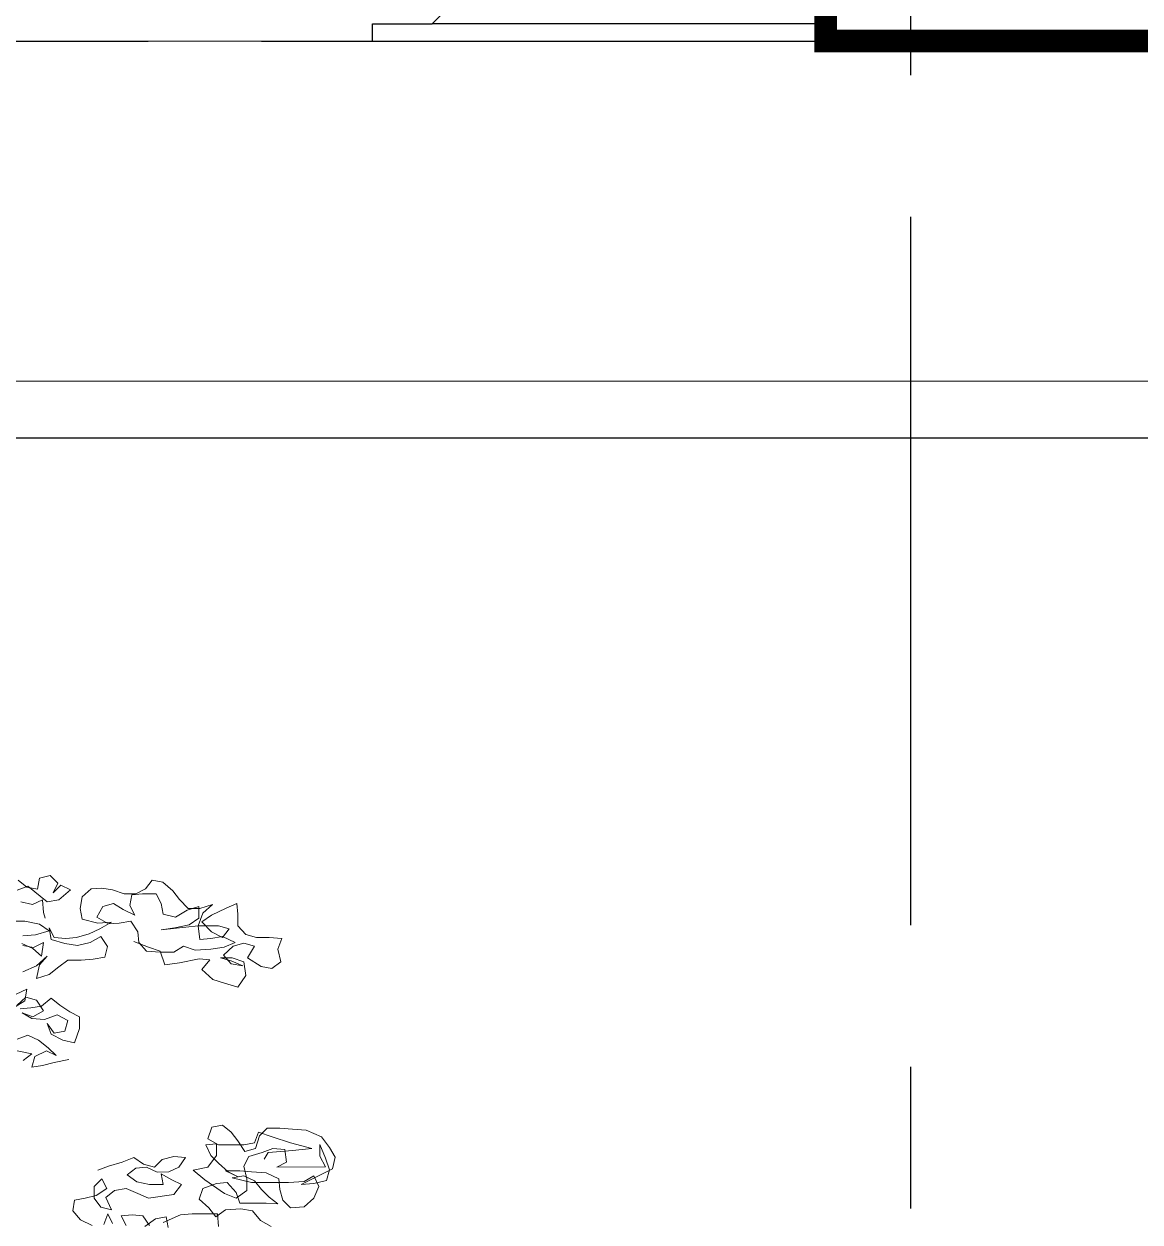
# Model space of a CAD drawing. Header units: metres. Extents: x -58 to 722, y -1100 to 345.
# Drawn here: x 24.254 to 25.239, y 107.71 to 108.767 of the extents above; entities that cross this region are included whole.
import ezdxf

# ---------------------------------------------------------------- set-up
doc = ezdxf.new("R2010")
doc.units = ezdxf.units.M
doc.header["$MEASUREMENT"] = 0
for name, pattern in [('CENTER2', [1.125, 0.75, -0.125, 0.125, -0.125]), ('CENTERX2', [4, 2.5, -0.5, 0.5, -0.5]), ('HIDDEN2', [0.1875, 0.125, -0.0625])]:
    doc.linetypes.add(name, pattern=pattern)
doc.layers.add('FSR_ARQ_002MURO', color=150, linetype='Continuous', lineweight=30)
doc.layers.add('FSR_ARQ_006ARBOLES', color=74, linetype='Continuous', lineweight=0)
for name, color, linetype in [('FSR_ARQ_007PROYECCIONES', 200, 'HIDDEN2'), ('FSR_ARQ_016EJES', 135, 'CENTER2'), ('FSR_ARQ_29PERFILES ACERO', 143, 'Continuous')]:
    doc.layers.add(name, color=color, linetype=linetype)

# ---------------------------------------------------------------- blocks, each defined once
blk = doc.blocks.new('arboles fsr 01')
at = {"layer": 'FSR_ARQ_006ARBOLES'}
for points in [[(186.00585, -35.07788), (185.99512, -35.08216), (185.98653, -35.08501), (185.98295, -35.09502), (185.97222, -35.09358), (185.95792, -35.09071), (185.95005, -35.09142), (185.95577, -35.09857), (185.94789, -35.10572), (185.93931, -35.10857), (185.92929, -35.11142), (185.92358, -35.10283), (185.92502, -35.09282), (185.9336, -35.08997), (185.94219, -35.08998), (185.93432, -35.09212), (185.92573, -35.09568), (185.93432, -35.09426), (185.94004, -35.08783), (185.9329, -35.08139), (185.92503, -35.07923), (185.91716, -35.08137), (185.92216, -35.08996), (185.91214, -35.09639), (185.90427, -35.09781), (185.89784, -35.0928), (185.9, -35.0835), (185.89714, -35.07563), (185.90644, -35.07493), (185.91574, -35.07493), (185.92361, -35.0728), (185.92934, -35.06636), (185.92934, -35.05778), (185.93007, -35.04992), (185.93793, -35.0535), (185.94865, -35.05852), (185.9558, -35.06353), (185.94864, -35.07067), (185.94077, -35.07496), (185.93577, -35.06852), (185.94364, -35.06638), (185.95866, -35.06639), (185.98583, -35.06928), (185.97582, -35.06784), (185.9651, -35.06568), (185.95795, -35.06067), (185.95796, -35.05209), (185.96654, -35.05496), (185.97511, -35.05997), (185.98441, -35.05783), (185.98585, -35.04997), (185.98943, -35.04282), (185.99945, -35.04283), (186.00731, -35.04355), (186.00874, -35.05142), (186.00515, -35.05857), (186.01374, -35.05428), (186.0209, -35.05), (186.02876, -35.05215), (186.03304, -35.06002), (186.02446, -35.06502), (186.01659, -35.0643), (186.00801, -35.06286), (186.003, -35.07072), (186.00227, -35.07859), (185.99655, -35.08502), (185.98653, -35.08573), (185.97652, -35.08572), (185.96937, -35.08142), (185.96079, -35.08427), (185.94935, -35.08355), (185.93933, -35.08211), (185.93147, -35.07852), (185.94077, -35.07424), (185.94935, -35.07568), (185.95722, -35.0764), (185.95866, -35.06639), (185.95509, -35.05709), (185.94794, -35.05065), (185.95724, -35.05352), (185.96582, -35.05352), (185.97226, -35.04709), (185.97728, -35.04066), (185.98443, -35.03423), (185.9923, -35.03281), (185.9973, -35.03925), (186.00445, -35.04283), (186.01303, -35.04284), (186.02162, -35.03999), (186.02949, -35.03856), (186.03735, -35.03929), (186.04379, -35.04501), (186.04521, -35.0536), (186.04377, -35.06146), (186.03233, -35.06431), (186.02231, -35.06359), (186.03089, -35.0686), (186.03876, -35.07219), (186.04805, -35.07506), (186.05592, -35.07578), (186.0645, -35.07507), (186.06808, -35.06792), (186.06664, -35.0765), (186.05663, -35.07935), (186.04733, -35.08078), (186.03803, -35.07862), (186.03017, -35.07432), (186.02516, -35.08147), (186.0273, -35.08934), (186.03588, -35.09078), (186.04446, -35.0915), (186.05447, -35.09151), (186.0609, -35.09652), (186.06805, -35.10225), (186.07735, -35.10512), (186.07521, -35.09511), (186.06949, -35.08866), (186.07735, -35.09582), (186.08736, -35.10012)], [(186.09235, -35.11658), (186.08449, -35.11299), (186.08591, -35.12158), (186.09306, -35.12588)], [(186.09741, -35.06294), (186.08597, -35.06293), (186.07524, -35.06507), (186.06808, -35.07007), (186.07809, -35.07294), (186.08739, -35.07366)], [(186.08738, -35.08081), (186.07951, -35.08224), (186.07236, -35.07865), (186.07378, -35.08867), (186.08023, -35.08295), (186.0881, -35.07938)], [(186.091, -35.0329), (186.08456, -35.0379), (186.07669, -35.03932), (186.07527, -35.03145), (186.0674, -35.0293), (186.06168, -35.03502), (186.06525, -35.04217), (186.05953, -35.03645), (186.05237, -35.04001), (186.06095, -35.04717), (186.06953, -35.04861), (186.08384, -35.03718), (186.09171, -35.04005)], [(186.08884, -35.04863), (186.08026, -35.05077), (186.07311, -35.04719), (186.07238, -35.05648), (186.07095, -35.06077)], [(186.0537, -35.16463), (186.06443, -35.16678), (186.07301, -35.16893), (186.08087, -35.17037), (186.07874, -35.1625), (186.07016, -35.1582), (186.063, -35.16177), (186.06873, -35.15606), (186.07589, -35.15034), (186.08376, -35.14677), (186.09162, -35.14964)], [(186.09161, -35.15822), (186.08088, -35.16036), (186.08732, -35.16537)], [(186.09164, -35.12461), (186.08521, -35.11888), (186.07734, -35.12102), (186.07233, -35.12888), (186.08019, -35.13318), (186.08806, -35.13033), (186.08091, -35.13461), (186.07161, -35.13532), (186.06232, -35.13173), (186.05444, -35.13602), (186.05658, -35.14389), (186.06445, -35.14533), (186.06946, -35.13818), (186.06659, -35.14604), (186.05801, -35.15033), (186.04942, -35.15246), (186.04586, -35.14173), (186.04586, -35.13315), (186.05302, -35.12958), (186.06018, -35.12458), (186.06662, -35.11958), (186.07376, -35.12531), (186.08163, -35.12675), (186.0895, -35.12747)], [(186.03225, -35.24595), (186.02439, -35.24309), (186.01438, -35.24022), (186.0058, -35.23663), (185.99864, -35.24163), (185.99077, -35.24377), (185.98506, -35.23804), (185.97648, -35.23589), (185.96789, -35.2366), (185.97289, -35.24375), (185.98004, -35.24734), (185.98862, -35.24735), (185.99649, -35.24378), (186.00436, -35.2445), (186.01079, -35.24951), (186.00364, -35.25451), (185.99434, -35.25665), (185.98432, -35.25664), (185.98576, -35.24877), (185.97789, -35.25306), (185.97074, -35.25663), (185.97645, -35.26378), (185.99504, -35.26666), (186.00291, -35.26309), (186.0115, -35.25952), (186.02008, -35.26096), (186.02651, -35.26597), (186.02221, -35.27527), (186.03008, -35.27313), (186.03509, -35.2667), (186.0351, -35.25812), (186.02939, -35.25239), (186.0258, -35.25954), (186.03367, -35.26455), (186.04153, -35.2667), (186.0494, -35.26814), (186.05082, -35.27601), (186.04509, -35.28244), (186.03651, -35.28672)], [(186.02792, -35.286), (186.02507, -35.27813), (186.02149, -35.28528)], [(185.99431, -35.28669), (185.99932, -35.27954), (186.00719, -35.27883), (186.01506, -35.27955), (186.01147, -35.2867)], [(185.99789, -35.2874), (185.99002, -35.28168), (185.98216, -35.28024), (185.98072, -35.2881)], [(185.9843, -35.28453), (185.97143, -35.2788), (185.96285, -35.27807), (185.94425, -35.27806), (185.94353, -35.28735)], [(185.90491, -35.28732), (185.91278, -35.28304), (185.91851, -35.27589), (185.92709, -35.27447), (185.93853, -35.27519), (185.94568, -35.2802), (185.95069, -35.27377), (185.95785, -35.26734), (185.955, -35.25947), (185.94499, -35.25589), (185.93712, -35.25517), (185.93068, -35.26231), (185.92781, -35.27018), (185.9085, -35.27016), (185.89992, -35.27087), (185.90636, -35.26586), (185.91209, -35.26015), (185.9171, -35.25372), (185.92497, -35.25015), (185.93355, -35.25159), (185.91924, -35.25515), (185.89207, -35.25512), (185.88062, -35.2544), (185.87347, -35.2501), (185.86989, -35.25796), (185.87346, -35.26655), (185.88061, -35.27299), (185.89062, -35.27372), (185.89634, -35.268), (185.8985, -35.26014), (185.89922, -35.25227), (185.90852, -35.24799), (185.91925, -35.24728), (185.92783, -35.24657), (185.93856, -35.24658), (185.92926, -35.25087), (185.93641, -35.2473), (185.94357, -35.24087), (185.9493, -35.23515), (185.95288, -35.22729), (185.94502, -35.22656), (185.94501, -35.23515), (185.95144, -35.24374), (185.96216, -35.24589), (185.95357, -35.25303), (185.93926, -35.26303), (185.93068, -35.2666), (185.92281, -35.26087), (185.92282, -35.25229), (185.92498, -35.243), (185.92141, -35.23584), (185.9114, -35.23297), (185.90353, -35.2301), (185.89495, -35.23081), (185.89351, -35.24011), (185.90066, -35.24369), (185.8649, -35.24366), (185.8692, -35.23579), (185.8692, -35.22721), (185.8649, -35.23722), (185.86204, -35.2458), (185.86417, -35.25367), (185.87347, -35.25582), (185.88277, -35.25655), (185.85989, -35.24508), (185.85775, -35.2365), (185.86205, -35.22935), (185.86778, -35.22149), (185.87923, -35.21649), (185.88924, -35.21579), (185.89854, -35.21508), (185.90784, -35.21509), (185.91355, -35.22081), (185.9164, -35.23011), (185.92427, -35.23227), (185.92928, -35.2244), (185.9343, -35.21797), (185.94074, -35.21297), (185.9486, -35.21441), (185.95146, -35.22299), (185.94359, -35.22728), (185.92499, -35.22726), (185.91712, -35.22582), (185.91427, -35.21795), (185.90425, -35.22152), (185.89066, -35.2258), (185.87492, -35.23008), (185.88923, -35.23152), (185.89781, -35.23224), (185.9071, -35.23297), (185.90996, -35.23798)]]:
    blk.add_lwpolyline(points, dxfattribs=at)

msp = doc.modelspace()

# ---------------------------------------------------------------- linework, layer by layer
at = {"layer": 'FSR_ARQ_002MURO', "lineweight": 0, "const_width": 0.02}
msp.add_lwpolyline([(31.3114, 108.7515), (24.9614, 108.7515), (24.9614, 112.5515), (31.3114, 112.5515)], dxfattribs=at)
at = {"layer": 'FSR_ARQ_002MURO', "lineweight": 0}
for points in [[(25.3614, 108.7515), (23.3645, 108.7515), (23.3645, 105.9515)], [(25.3614, 108.4515), (23.6638, 108.4515), (23.6638, 105.9515)]]:
    msp.add_lwpolyline(points, dxfattribs=at)
at = {"layer": 'FSR_ARQ_007PROYECCIONES'}
msp.add_lwpolyline([(20.4134, 108.7515), (24.9614, 108.7515)], dxfattribs=at)
at = {"layer": 'FSR_ARQ_016EJES', "linetype": 'CENTERX2', "ltscale": 0.25}
msp.add_line((25.0364, 103.9715), (25.0364, 115.3831), dxfattribs=at)
at = {"layer": 'FSR_ARQ_29PERFILES ACERO', "ltscale": 0.01}
for p, q in [((24.9614, 108.7666), (24.6141, 108.7666)), ((24.5614, 108.7515), (24.9614, 108.7515))]:
    msp.add_line(p, q, dxfattribs=at)
for points in [[(24.5614, 108.7515), (24.5614, 108.7515), (24.5614, 108.7666), (24.6141, 108.7666), (24.6341, 108.7865), (24.6341, 108.9665), (24.6141, 108.9864), (24.5614, 108.9864), (24.5614, 109.0015), (24.5614, 109.0015)], [(23.7138, 105.9515), (23.7138, 108.4015), (25.3614, 108.4015)]]:
    msp.add_lwpolyline(points, dxfattribs=at)

# ---------------------------------------------------------------- block references
at = {"layer": 'FSR_ARQ_006ARBOLES', "xscale": -1.2, "yscale": 1.2, "zscale": 1.2}
msp.add_blockref('arboles fsr 01', (247.5579, 150.0506), dxfattribs=at)

doc.saveas('drawing.dxf')
